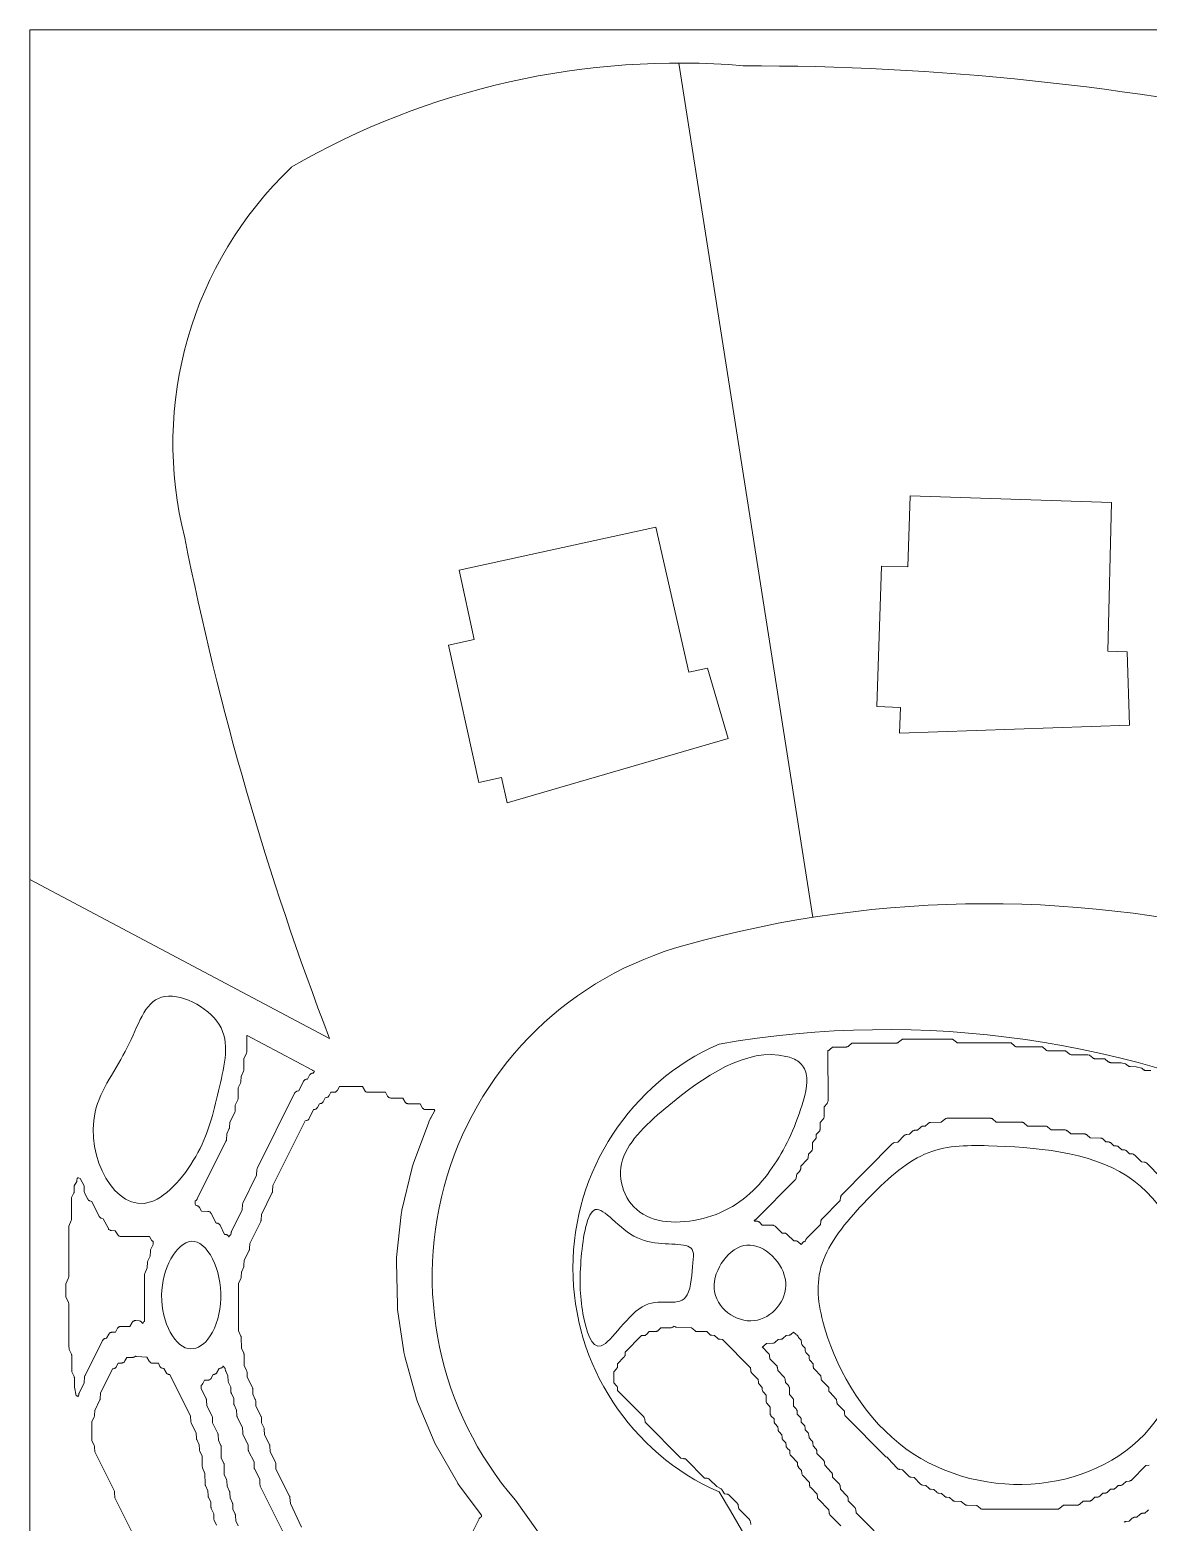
# Model space of a CAD drawing. Header units: inches. Extents: x 36 to 80.1, y 17.3 to 55.9.
# Drawn here: x 36.25 to 43.85, y 45.76 to 55.9 of the extents above; entities that cross this region are included whole.
import ezdxf

# ---------------------------------------------------------------- set-up
doc = ezdxf.new("R2010")
doc.units = ezdxf.units.IN
for name, color, linetype, lineweight in [('01_ORIGINAL_CAD', 7, 'CONTINUOUS', 20), ('02_APPROVED_PDF_OUTLINES', 7, 'CONTINUOUS', 15), ('03_ADDED_AREAS_SAME_COMPOSITION', 7, 'CONTINUOUS', 15)]:
    doc.layers.add(name, color=color, linetype=linetype, lineweight=lineweight)

msp = doc.modelspace()

# ---------------------------------------------------------------- linework, layer by layer
at = {"layer": '01_ORIGINAL_CAD'}
for p, q in [((36.248, 17.906), (36.248, 55.9)), ((36.248, 55.9), (71.442, 55.9))]:
    msp.add_line(p, q, dxfattribs=at)
for points in [[(40.658, 55.675), (41.569, 49.871)], [(38.284, 49.049), (36.248, 50.129)]]:
    msp.add_lwpolyline(points, dxfattribs=at)
for points in [[(43.572, 51.68), (43.598, 52.69), (42.23, 52.734), (42.214, 52.252), (42.035, 52.258), (42.004, 51.303), (42.163, 51.298), (42.158, 51.123), (43.721, 51.177), (43.704, 51.675)], [(40.725, 51.537), (40.502, 52.523), (39.164, 52.23), (39.268, 51.758), (39.093, 51.72), (39.298, 50.787), (39.453, 50.821), (39.491, 50.65), (40.993, 51.087), (40.853, 51.565)]]:
    msp.add_lwpolyline(points, close=True, dxfattribs=at)
msp.add_lwpolyline([(44.283, 37.084, 0.090917), (40.931, 45.968, -0.652582), (40.931, 49.011, -0.158741), (45.004, 48.425, -0.098355), (47.824, 46.203), (47.755, 46.078)], format="xyb", dxfattribs=at)
for centre, radius, start, end in [((40.658, 50.423), 5.252, 85.2142, 120.0956), ((41.139, 37.317), 18.339, 65.5622, 90.1344), ((39.813, 53.089), 2.593, 133.6015, 194.2753), ((57.911, 56.571), 21.019, 191.3089, 200.9684), ((42.751, 42.34), 7.624, 44.2289, 105.6047), ((41.312, 47.434), 2.33, 105.2161, 220.7715), ((22.064, 33.195), 21.619, 354.0583, 36.0319)]:
    msp.add_arc(centre, radius, start, end, dxfattribs=at)
at = {"layer": '02_APPROVED_PDF_OUTLINES'}
for points in [[(43.933, 48.105), (43.838, 48.201), (43.835, 48.203), (43.833, 48.205), (43.83, 48.206), (43.827, 48.207), (43.824, 48.208), (43.801, 48.211), (43.756, 48.257), (43.753, 48.259), (43.75, 48.261), (43.747, 48.262), (43.744, 48.263), (43.74, 48.264), (43.72, 48.266), (43.7, 48.285), (43.697, 48.287), (43.694, 48.289), (43.69, 48.291), (43.687, 48.292), (43.683, 48.292), (43.667, 48.293), (43.646, 48.312), (43.644, 48.314), (43.641, 48.316), (43.637, 48.318), (43.634, 48.318), (43.63, 48.319), (43.614, 48.32), (43.593, 48.339), (43.591, 48.341), (43.587, 48.343), (43.584, 48.344), (43.581, 48.345), (43.577, 48.346), (43.56, 48.346), (43.54, 48.366), (43.538, 48.368), (43.535, 48.369), (43.532, 48.371), (43.529, 48.372), (43.526, 48.372), (43.523, 48.372), (43.453, 48.373), (43.43, 48.394), (43.428, 48.396), (43.426, 48.397), (43.423, 48.398), (43.42, 48.399), (43.417, 48.4), (43.414, 48.4), (43.321, 48.4), (43.298, 48.421), (43.295, 48.422), (43.293, 48.424), (43.29, 48.425), (43.287, 48.426), (43.284, 48.427), (43.281, 48.427), (43.188, 48.427), (43.165, 48.447), (43.163, 48.449), (43.16, 48.451), (43.157, 48.452), (43.154, 48.453), (43.151, 48.453), (43.148, 48.454), (43.028, 48.454), (43.002, 48.475), (42.999, 48.477), (42.996, 48.478), (42.993, 48.48), (42.989, 48.48), (42.986, 48.481), (42.815, 48.48), (42.789, 48.502), (42.787, 48.504), (42.784, 48.505), (42.78, 48.506), (42.777, 48.507), (42.774, 48.507), (42.482, 48.507), (42.478, 48.507), (42.475, 48.506), (42.472, 48.505), (42.469, 48.503), (42.466, 48.501), (42.44, 48.48), (42.369, 48.479), (42.366, 48.479), (42.363, 48.478), (42.36, 48.477), (42.358, 48.476), (42.355, 48.474), (42.353, 48.472), (42.332, 48.453), (42.316, 48.452), (42.312, 48.452), (42.309, 48.451), (42.305, 48.449), (42.302, 48.447), (42.299, 48.445), (42.279, 48.426), (42.263, 48.425), (42.259, 48.425), (42.256, 48.424), (42.252, 48.422), (42.249, 48.421), (42.246, 48.418), (42.226, 48.399), (42.206, 48.397), (42.202, 48.396), (42.199, 48.395), (42.196, 48.394), (42.193, 48.392), (42.19, 48.39), (42.145, 48.344), (42.123, 48.341), (42.119, 48.34), (42.116, 48.339), (42.114, 48.338), (42.111, 48.336), (42.108, 48.334), (41.764, 47.985), (41.762, 47.982), (41.76, 47.98), (41.759, 47.977), (41.758, 47.974), (41.757, 47.97), (41.754, 47.947), (41.63, 47.821), (41.627, 47.819), (41.626, 47.816), (41.624, 47.813), (41.623, 47.809), (41.623, 47.806), (41.621, 47.786), (41.526, 47.689), (41.523, 47.686), (41.521, 47.683), (41.52, 47.68), (41.519, 47.676), (41.518, 47.672), (41.516, 47.671), (41.513, 47.671), (41.51, 47.67), (41.507, 47.668), (41.504, 47.667), (41.502, 47.664), (41.488, 47.65), (41.471, 47.666), (41.468, 47.668), (41.465, 47.67), (41.462, 47.672), (41.458, 47.673), (41.455, 47.673), (41.439, 47.674), (41.394, 47.718), (41.392, 47.72), (41.389, 47.722), (41.386, 47.724), (41.382, 47.725), (41.379, 47.725), (41.359, 47.727), (41.312, 47.773), (41.309, 47.775), (41.307, 47.777), (41.304, 47.778), (41.301, 47.779), (41.298, 47.78), (41.295, 47.78), (41.225, 47.781), (41.205, 47.8), (41.203, 47.802), (41.199, 47.804), (41.196, 47.806), (41.193, 47.807), (41.189, 47.807), (41.173, 47.808), (41.169, 47.812), (41.169, 47.813), (41.171, 47.814), (41.174, 47.814), (41.177, 47.816), (41.18, 47.817), (41.182, 47.819), (41.184, 47.821), (41.449, 48.089), (41.451, 48.092), (41.453, 48.094), (41.454, 48.097), (41.455, 48.1), (41.456, 48.103), (41.459, 48.127), (41.479, 48.148), (41.481, 48.151), (41.483, 48.154), (41.485, 48.157), (41.485, 48.161), (41.486, 48.164), (41.487, 48.181), (41.53, 48.226), (41.533, 48.228), (41.534, 48.231), (41.536, 48.235), (41.537, 48.238), (41.537, 48.241), (41.539, 48.262), (41.559, 48.283), (41.561, 48.285), (41.562, 48.287), (41.563, 48.29), (41.564, 48.293), (41.565, 48.296), (41.565, 48.299), (41.566, 48.342), (41.583, 48.36), (41.585, 48.363), (41.587, 48.366), (41.589, 48.369), (41.59, 48.372), (41.59, 48.375), (41.592, 48.396), (41.611, 48.417), (41.613, 48.419), (41.615, 48.422), (41.616, 48.424), (41.617, 48.427), (41.618, 48.43), (41.618, 48.433), (41.619, 48.477), (41.639, 48.501), (41.641, 48.504), (41.643, 48.507), (41.644, 48.51), (41.645, 48.514), (41.645, 48.517), (41.645, 48.585), (41.666, 48.608), (41.668, 48.611), (41.669, 48.614), (41.671, 48.618), (41.671, 48.621), (41.672, 48.625), (41.671, 48.966), (41.673, 48.967), (41.676, 48.968), (41.679, 48.969), (41.681, 48.971), (41.684, 48.973), (41.701, 48.99), (41.794, 48.99), (41.797, 48.991), (41.799, 48.991), (41.802, 48.992), (41.805, 48.993), (41.808, 48.995), (41.81, 48.997), (41.833, 49.017), (42.136, 49.017), (42.139, 49.017), (42.142, 49.018), (42.146, 49.019), (42.149, 49.021), (42.151, 49.023), (42.177, 49.044), (42.518, 49.044), (42.544, 49.023), (42.547, 49.021), (42.55, 49.02), (42.553, 49.019), (42.557, 49.018), (42.56, 49.018), (42.916, 49.018), (42.939, 48.998), (42.941, 48.996), (42.944, 48.994), (42.947, 48.993), (42.949, 48.992), (42.952, 48.992), (42.955, 48.991), (43.128, 48.991), (43.151, 48.971), (43.154, 48.969), (43.156, 48.968), (43.159, 48.966), (43.162, 48.965), (43.165, 48.965), (43.168, 48.965), (43.286, 48.964), (43.311, 48.944), (43.314, 48.942), (43.317, 48.94), (43.32, 48.939), (43.324, 48.938), (43.327, 48.938), (43.438, 48.938), (43.449, 48.936), (43.47, 48.917), (43.473, 48.915), (43.476, 48.913), (43.479, 48.912), (43.483, 48.911), (43.486, 48.911), (43.553, 48.911), (43.576, 48.891), (43.579, 48.889), (43.581, 48.887), (43.584, 48.886), (43.587, 48.885), (43.59, 48.885), (43.593, 48.884), (43.664, 48.884), (43.694, 48.876), (43.71, 48.863), (43.712, 48.861), (43.715, 48.86), (43.719, 48.859), (43.722, 48.858), (43.725, 48.858), (43.765, 48.857), (43.803, 48.847), (43.816, 48.836), (43.819, 48.835), (43.822, 48.833), (43.825, 48.832), (43.828, 48.831), (43.832, 48.831), (43.865, 48.831)], [(41.146, 45.746), (41.144, 45.766), (41.143, 45.769), (41.142, 45.772), (41.141, 45.775), (41.139, 45.778), (41.137, 45.781), (41.065, 45.853), (41.062, 45.876), (41.061, 45.88), (41.06, 45.883), (41.059, 45.886), (41.057, 45.888), (41.055, 45.891), (41, 45.946), (40.997, 45.949), (40.994, 45.95), (40.991, 45.952), (40.988, 45.953), (40.984, 45.953), (40.968, 45.955), (40.952, 45.981), (40.95, 45.984), (40.948, 45.987), (40.945, 45.989), (40.942, 45.991), (40.915, 46.005), (40.867, 46.053), (40.864, 46.056), (40.861, 46.058), (40.858, 46.059), (40.855, 46.06), (40.851, 46.061), (40.832, 46.062), (40.707, 46.188), (40.705, 46.19), (40.702, 46.192), (40.698, 46.193), (40.695, 46.194), (40.692, 46.195), (40.672, 46.197), (40.428, 46.443), (40.426, 46.463), (40.425, 46.466), (40.424, 46.47), (40.423, 46.473), (40.421, 46.476), (40.419, 46.478), (40.242, 46.657), (40.241, 46.674), (40.241, 46.677), (40.24, 46.681), (40.238, 46.684), (40.237, 46.687), (40.234, 46.69), (40.216, 46.71), (40.216, 46.785), (40.234, 46.805), (40.236, 46.808), (40.238, 46.811), (40.24, 46.814), (40.24, 46.818), (40.241, 46.821), (40.242, 46.838), (40.285, 46.883), (40.288, 46.886), (40.289, 46.888), (40.291, 46.892), (40.292, 46.895), (40.292, 46.898), (40.294, 46.918), (40.405, 47.03), (40.421, 47.031), (40.424, 47.031), (40.428, 47.032), (40.431, 47.034), (40.434, 47.036), (40.437, 47.038), (40.457, 47.057), (40.5, 47.058), (40.503, 47.058), (40.506, 47.059), (40.509, 47.06), (40.512, 47.061), (40.514, 47.063), (40.517, 47.065), (40.536, 47.084), (40.603, 47.084), (40.606, 47.084), (40.61, 47.085), (40.613, 47.086), (40.616, 47.088), (40.619, 47.09), (40.625, 47.095), (40.627, 47.093), (40.629, 47.092), (40.632, 47.09), (40.635, 47.089), (40.638, 47.088), (40.641, 47.088), (40.743, 47.084), (40.766, 47.064), (40.768, 47.062), (40.771, 47.06), (40.774, 47.059), (40.776, 47.058), (40.779, 47.057), (40.782, 47.057), (40.849, 47.057), (40.866, 47.04), (40.868, 47.038), (40.871, 47.036), (40.874, 47.034), (40.878, 47.033), (40.881, 47.033), (40.901, 47.031), (40.922, 47.011), (40.925, 47.009), (40.928, 47.007), (40.931, 47.006), (40.934, 47.005), (40.938, 47.005), (40.954, 47.004), (41.145, 46.811), (41.147, 46.791), (41.147, 46.788), (41.148, 46.785), (41.15, 46.782), (41.152, 46.779), (41.154, 46.776), (41.198, 46.731), (41.199, 46.715), (41.199, 46.711), (41.2, 46.708), (41.201, 46.704), (41.203, 46.701), (41.205, 46.699), (41.224, 46.678), (41.225, 46.661), (41.226, 46.657), (41.227, 46.654), (41.228, 46.651), (41.23, 46.648), (41.232, 46.645), (41.251, 46.625), (41.251, 46.584), (41.251, 46.581), (41.252, 46.577), (41.253, 46.574), (41.255, 46.571), (41.257, 46.568), (41.278, 46.545), (41.279, 46.501), (41.279, 46.498), (41.279, 46.495), (41.28, 46.492), (41.282, 46.489), (41.283, 46.486), (41.285, 46.484), (41.305, 46.464), (41.305, 46.446), (41.306, 46.443), (41.307, 46.439), (41.308, 46.436), (41.31, 46.433), (41.312, 46.43), (41.331, 46.41), (41.332, 46.393), (41.332, 46.389), (41.333, 46.386), (41.335, 46.383), (41.336, 46.379), (41.339, 46.377), (41.358, 46.356), (41.359, 46.339), (41.359, 46.336), (41.36, 46.332), (41.361, 46.329), (41.363, 46.326), (41.365, 46.323), (41.385, 46.302), (41.387, 46.282), (41.387, 46.278), (41.388, 46.275), (41.39, 46.272), (41.391, 46.269), (41.394, 46.266), (41.411, 46.249), (41.412, 46.232), (41.412, 46.229), (41.413, 46.226), (41.414, 46.223), (41.415, 46.22), (41.417, 46.218), (41.419, 46.215), (41.464, 46.168), (41.465, 46.151), (41.466, 46.148), (41.466, 46.144), (41.468, 46.141), (41.47, 46.138), (41.472, 46.135), (41.491, 46.114), (41.493, 46.094), (41.494, 46.091), (41.495, 46.087), (41.496, 46.084), (41.498, 46.081), (41.5, 46.079), (41.545, 46.033), (41.546, 46.013), (41.547, 46.01), (41.548, 46.007), (41.549, 46.004), (41.551, 46.001), (41.554, 45.998), (41.598, 45.953), (41.6, 45.933), (41.6, 45.93), (41.601, 45.926), (41.603, 45.923), (41.605, 45.92), (41.607, 45.918), (41.678, 45.846), (41.68, 45.826), (41.68, 45.822), (41.681, 45.819), (41.683, 45.816), (41.684, 45.813), (41.687, 45.81), (41.758, 45.738)], [(41.985, 45.703), (41.862, 45.827), (41.86, 45.847), (41.86, 45.85), (41.859, 45.853), (41.858, 45.857), (41.856, 45.859), (41.853, 45.862), (41.809, 45.907), (41.809, 45.924), (41.808, 45.927), (41.808, 45.929), (41.807, 45.932), (41.805, 45.935), (41.804, 45.937), (41.802, 45.94), (41.756, 45.988), (41.754, 46.008), (41.753, 46.011), (41.752, 46.014), (41.751, 46.017), (41.749, 46.02), (41.747, 46.023), (41.703, 46.068), (41.701, 46.088), (41.7, 46.092), (41.699, 46.095), (41.698, 46.098), (41.696, 46.101), (41.694, 46.103), (41.649, 46.149), (41.648, 46.169), (41.647, 46.172), (41.646, 46.175), (41.645, 46.178), (41.643, 46.181), (41.64, 46.184), (41.596, 46.229), (41.596, 46.245), (41.595, 46.249), (41.594, 46.252), (41.593, 46.256), (41.591, 46.259), (41.589, 46.261), (41.57, 46.282), (41.569, 46.299), (41.569, 46.303), (41.568, 46.306), (41.566, 46.309), (41.565, 46.312), (41.562, 46.315), (41.543, 46.336), (41.541, 46.356), (41.54, 46.36), (41.539, 46.363), (41.538, 46.366), (41.536, 46.369), (41.534, 46.372), (41.517, 46.39), (41.516, 46.406), (41.515, 46.41), (41.514, 46.413), (41.513, 46.417), (41.511, 46.42), (41.509, 46.422), (41.49, 46.443), (41.489, 46.46), (41.489, 46.464), (41.488, 46.467), (41.486, 46.47), (41.485, 46.473), (41.482, 46.476), (41.463, 46.497), (41.461, 46.517), (41.461, 46.521), (41.46, 46.524), (41.458, 46.527), (41.456, 46.53), (41.454, 46.533), (41.437, 46.55), (41.437, 46.591), (41.436, 46.594), (41.436, 46.598), (41.434, 46.601), (41.433, 46.604), (41.43, 46.607), (41.41, 46.63), (41.409, 46.674), (41.409, 46.677), (41.408, 46.68), (41.407, 46.683), (41.406, 46.686), (41.404, 46.688), (41.402, 46.691), (41.383, 46.712), (41.381, 46.732), (41.38, 46.735), (41.379, 46.739), (41.378, 46.742), (41.376, 46.745), (41.374, 46.747), (41.33, 46.793), (41.328, 46.813), (41.327, 46.816), (41.326, 46.819), (41.325, 46.822), (41.323, 46.825), (41.321, 46.828), (41.276, 46.873), (41.275, 46.893), (41.274, 46.896), (41.273, 46.9), (41.272, 46.903), (41.27, 46.906), (41.267, 46.908), (41.224, 46.953), (41.224, 46.953), (41.225, 46.953), (41.228, 46.954), (41.231, 46.956), (41.234, 46.958), (41.236, 46.96), (41.254, 46.977), (41.296, 46.978), (41.299, 46.978), (41.302, 46.979), (41.305, 46.98), (41.308, 46.981), (41.311, 46.983), (41.313, 46.985), (41.333, 47.004), (41.35, 47.005), (41.353, 47.005), (41.357, 47.006), (41.36, 47.008), (41.363, 47.009), (41.366, 47.012), (41.387, 47.031), (41.407, 47.033), (41.41, 47.034), (41.413, 47.035), (41.417, 47.036), (41.419, 47.038), (41.422, 47.04), (41.436, 47.054), (41.453, 47.039), (41.455, 47.036), (41.458, 47.035), (41.461, 47.033), (41.465, 47.032), (41.465, 47.032), (41.466, 47.029), (41.467, 47.026), (41.468, 47.023), (41.47, 47.02), (41.472, 47.018), (41.49, 47), (41.492, 46.98), (41.492, 46.976), (41.493, 46.973), (41.494, 46.97), (41.496, 46.967), (41.499, 46.964), (41.516, 46.946), (41.517, 46.93), (41.517, 46.926), (41.518, 46.923), (41.519, 46.919), (41.521, 46.916), (41.523, 46.914), (41.543, 46.893), (41.543, 46.876), (41.544, 46.872), (41.545, 46.869), (41.546, 46.866), (41.548, 46.863), (41.55, 46.86), (41.57, 46.839), (41.571, 46.819), (41.572, 46.815), (41.573, 46.812), (41.574, 46.809), (41.576, 46.806), (41.579, 46.803), (41.623, 46.758), (41.625, 46.738), (41.625, 46.735), (41.626, 46.731), (41.628, 46.728), (41.63, 46.725), (41.632, 46.723), (41.676, 46.678), (41.676, 46.661), (41.677, 46.658), (41.677, 46.655), (41.678, 46.653), (41.68, 46.65), (41.681, 46.647), (41.683, 46.645), (41.729, 46.597), (41.731, 46.577), (41.732, 46.574), (41.733, 46.571), (41.734, 46.567), (41.736, 46.564), (41.738, 46.562), (41.783, 46.517), (41.784, 46.497), (41.785, 46.493), (41.786, 46.49), (41.787, 46.487), (41.789, 46.484), (41.792, 46.481), (42.059, 46.211), (42.062, 46.209), (42.065, 46.207), (42.068, 46.205), (42.071, 46.204), (42.075, 46.204), (42.076, 46.204), (42.076, 46.203), (42.077, 46.2), (42.079, 46.198), (42.081, 46.195), (42.141, 46.129), (42.143, 46.127), (42.145, 46.125), (42.148, 46.124), (42.151, 46.123), (42.154, 46.122), (42.157, 46.121), (42.177, 46.119), (42.221, 46.075), (42.224, 46.073), (42.227, 46.071), (42.23, 46.069), (42.233, 46.068), (42.237, 46.068), (42.256, 46.066), (42.301, 46.021), (42.304, 46.019), (42.307, 46.017), (42.31, 46.016), (42.313, 46.015), (42.316, 46.014), (42.336, 46.012), (42.357, 45.993), (42.36, 45.99), (42.363, 45.988), (42.366, 45.987), (42.37, 45.986), (42.373, 45.986), (42.39, 45.985), (42.41, 45.966), (42.413, 45.963), (42.416, 45.962), (42.419, 45.96), (42.423, 45.959), (42.426, 45.959), (42.443, 45.958), (42.463, 45.939), (42.466, 45.937), (42.469, 45.935), (42.473, 45.933), (42.476, 45.932), (42.48, 45.932), (42.496, 45.931), (42.517, 45.912), (42.519, 45.91), (42.522, 45.908), (42.524, 45.907), (42.527, 45.906), (42.53, 45.906), (42.533, 45.905), (42.577, 45.904), (42.6, 45.884), (42.602, 45.882), (42.605, 45.881), (42.607, 45.879), (42.61, 45.878), (42.613, 45.878), (42.616, 45.878), (42.683, 45.877), (42.706, 45.857), (42.708, 45.855), (42.711, 45.854), (42.714, 45.852), (42.717, 45.852), (42.72, 45.851), (42.723, 45.851), (43.23, 45.851), (43.233, 45.851), (43.237, 45.852), (43.24, 45.853), (43.243, 45.855), (43.246, 45.857), (43.272, 45.878), (43.366, 45.878), (43.369, 45.878), (43.372, 45.879), (43.374, 45.88), (43.377, 45.881), (43.38, 45.883), (43.382, 45.885), (43.405, 45.905), (43.448, 45.906), (43.452, 45.906), (43.455, 45.907), (43.457, 45.908), (43.46, 45.909), (43.463, 45.911), (43.465, 45.913), (43.485, 45.932), (43.502, 45.933), (43.506, 45.933), (43.509, 45.934), (43.512, 45.936), (43.515, 45.937), (43.518, 45.94), (43.538, 45.959), (43.555, 45.96), (43.559, 45.96), (43.562, 45.961), (43.565, 45.962), (43.568, 45.964), (43.571, 45.967), (43.591, 45.986), (43.608, 45.987), (43.612, 45.987), (43.615, 45.988), (43.618, 45.989), (43.621, 45.991), (43.624, 45.993), (43.644, 46.013), (43.661, 46.013), (43.665, 46.014), (43.668, 46.015), (43.671, 46.016), (43.675, 46.018), (43.677, 46.02), (43.698, 46.04), (43.718, 46.042), (43.721, 46.042), (43.725, 46.043), (43.728, 46.045), (43.731, 46.047), (43.733, 46.049), (43.831, 46.148), (43.854, 46.151)], [(43.85, 45.847), (43.847, 45.845), (43.844, 45.843), (43.824, 45.824), (43.807, 45.823), (43.804, 45.822), (43.8, 45.822), (43.797, 45.82), (43.794, 45.818), (43.791, 45.816), (43.771, 45.797), (43.754, 45.796), (43.751, 45.796), (43.747, 45.795), (43.744, 45.793), (43.741, 45.791), (43.738, 45.789), (43.717, 45.769), (43.697, 45.768), (43.694, 45.767), (43.691, 45.766), (43.687, 45.765), (43.685, 45.763)]]:
    msp.add_lwpolyline(points, dxfattribs=at)
for points, knots in [([(41.386, 48.927), (41.418, 48.92), (41.45, 48.908), (41.474, 48.889), (41.499, 48.869), (41.516, 48.842), (41.523, 48.808), (41.537, 48.741), (41.513, 48.65), (41.485, 48.566), (41.433, 48.406), (41.364, 48.268), (41.277, 48.149), (41.184, 48.021), (41.07, 47.915), (40.911, 47.854), (40.76, 47.796), (40.569, 47.778), (40.44, 47.841), (40.305, 47.907), (40.24, 48.061), (40.269, 48.198), (40.299, 48.337), (40.428, 48.458), (40.564, 48.573), (40.828, 48.795), (41.124, 48.991), (41.386, 48.927)], [0, 0, 0, 0, 0.030727, 0.030727, 0.030727, 0.06302, 0.06302, 0.06302, 0.126943, 0.126943, 0.126943, 0.247056, 0.247056, 0.247056, 0.374817, 0.374817, 0.374817, 0.495961, 0.495961, 0.495961, 0.622813, 0.622813, 0.622813, 0.751374, 0.751374, 0.751374, 1, 1, 1, 1]), ([(42.152, 46.299), (41.894, 46.507), (41.713, 46.832), (41.637, 47.125), (41.599, 47.27), (41.587, 47.408), (41.641, 47.546), (41.694, 47.685), (41.813, 47.825), (41.937, 47.954), (42.062, 48.083), (42.191, 48.202), (42.327, 48.262), (42.462, 48.322), (42.604, 48.324), (42.762, 48.32), (43.071, 48.311), (43.446, 48.281), (43.702, 48.116), (44.227, 47.778), (44.256, 46.874), (43.859, 46.402), (43.468, 45.935), (42.661, 45.889), (42.152, 46.299)], [0, 0, 0, 0, 0.125755, 0.125755, 0.125755, 0.188473, 0.188473, 0.188473, 0.251474, 0.251474, 0.251474, 0.314646, 0.314646, 0.314646, 0.377599, 0.377599, 0.377599, 0.500406, 0.500406, 0.500406, 0.751841, 0.751841, 0.751841, 1, 1, 1, 1]), ([(40.09, 47.886), (40.151, 47.904), (40.248, 47.753), (40.376, 47.694), (40.497, 47.638), (40.647, 47.664), (40.719, 47.637), (40.736, 47.63), (40.749, 47.62), (40.754, 47.602), (40.76, 47.584), (40.757, 47.558), (40.754, 47.524), (40.748, 47.456), (40.742, 47.357), (40.715, 47.308), (40.665, 47.216), (40.542, 47.287), (40.431, 47.237), (40.31, 47.182), (40.202, 46.984), (40.13, 46.96), (40.064, 46.938), (40.027, 47.065), (40.006, 47.18), (39.984, 47.305), (39.982, 47.418), (39.995, 47.565), (40.007, 47.702), (40.033, 47.869), (40.09, 47.886)], [0, 0, 0, 0, 0.128796, 0.128796, 0.128796, 0.25122, 0.25122, 0.25122, 0.281825, 0.281825, 0.281825, 0.313677, 0.313677, 0.313677, 0.379042, 0.379042, 0.379042, 0.498507, 0.498507, 0.498507, 0.628566, 0.628566, 0.628566, 0.748292, 0.748292, 0.748292, 0.878438, 0.878438, 0.878438, 1, 1, 1, 1]), ([(41.121, 47.645), (41.241, 47.655), (41.373, 47.521), (41.384, 47.394), (41.396, 47.267), (41.289, 47.146), (41.17, 47.132), (41.045, 47.116), (40.907, 47.218), (40.898, 47.351), (40.89, 47.478), (41, 47.634), (41.121, 47.645)], [0, 0, 0, 0, 0.247301, 0.247301, 0.247301, 0.493742, 0.493742, 0.493742, 0.75252, 0.75252, 0.75252, 1, 1, 1, 1])]:
    msp.add_open_spline(points, degree=3, knots=knots, dxfattribs=at)
at = {"layer": '03_ADDED_AREAS_SAME_COMPOSITION'}
for points in [[(37.599, 47.7), (37.597, 47.705), (37.595, 47.707), (37.593, 47.71), (37.591, 47.712), (37.588, 47.714), (37.586, 47.715), (37.583, 47.716), (37.58, 47.717), (37.577, 47.718), (37.571, 47.718), (37.54, 47.78), (37.538, 47.783), (37.536, 47.786), (37.534, 47.788), (37.531, 47.79), (37.528, 47.791), (37.525, 47.793), (37.522, 47.793), (37.513, 47.795), (37.479, 47.86), (37.478, 47.863), (37.476, 47.866), (37.473, 47.868), (37.47, 47.87), (37.468, 47.872), (37.464, 47.873), (37.461, 47.874), (37.458, 47.874), (37.414, 47.875), (37.401, 47.9), (37.399, 47.902), (37.397, 47.905), (37.395, 47.907), (37.393, 47.909), (37.39, 47.91), (37.387, 47.912), (37.384, 47.912), (37.381, 47.913), (37.376, 47.913), (37.372, 47.922), (37.372, 47.946), (37.372, 47.946), (37.375, 47.948), (37.378, 47.949), (37.38, 47.951), (37.382, 47.954), (37.384, 47.956), (37.385, 47.959), (37.58, 48.35), (37.582, 48.353), (37.583, 48.356), (37.583, 48.359), (37.586, 48.4), (37.602, 48.436), (37.604, 48.439), (37.605, 48.442), (37.605, 48.446), (37.606, 48.479), (37.64, 48.549), (37.642, 48.552), (37.642, 48.555), (37.643, 48.559), (37.644, 48.596), (37.661, 48.631), (37.662, 48.635), (37.663, 48.638), (37.663, 48.642), (37.664, 48.713), (37.679, 48.744), (37.68, 48.748), (37.681, 48.751), (37.682, 48.754), (37.683, 48.791), (37.7, 48.827), (37.701, 48.83), (37.702, 48.834), (37.702, 48.837), (37.703, 48.91), (37.72, 48.949), (37.721, 48.952), (37.722, 48.955), (37.722, 48.959), (37.722, 49.066), (37.724, 49.069), (38.169, 48.833), (38.17, 48.832), (38.181, 48.827), (38.174, 48.814), (38.169, 48.813), (38.166, 48.813), (38.163, 48.812), (38.16, 48.811), (38.157, 48.809), (38.155, 48.807), (38.152, 48.805), (38.15, 48.803), (38.149, 48.8), (38.135, 48.773), (38.126, 48.772), (38.122, 48.771), (38.119, 48.77), (38.116, 48.768), (38.114, 48.766), (38.111, 48.764), (38.109, 48.761), (38.108, 48.758), (38.075, 48.694), (38.063, 48.69), (38.06, 48.689), (38.056, 48.687), (38.054, 48.685), (38.051, 48.683), (38.049, 48.68), (38.047, 48.677), (37.794, 48.169), (37.792, 48.166), (37.792, 48.162), (37.791, 48.159), (37.788, 48.119), (37.695, 47.931), (37.694, 47.927), (37.693, 47.924), (37.692, 47.921), (37.691, 47.884), (37.618, 47.738), (37.617, 47.736), (37.616, 47.733), (37.616, 47.73), (37.614, 47.714), (37.613, 47.714), (37.61, 47.712), (37.607, 47.71), (37.605, 47.708), (37.602, 47.705), (37.601, 47.702)], [(36.563, 46.621), (36.552, 46.68), (36.551, 46.741), (36.551, 46.745), (36.55, 46.748), (36.549, 46.752), (36.534, 46.784), (36.532, 46.894), (36.532, 46.897), (36.531, 46.9), (36.53, 46.903), (36.516, 46.936), (36.513, 46.966), (36.512, 47.245), (36.512, 47.249), (36.511, 47.252), (36.51, 47.255), (36.493, 47.294), (36.493, 47.383), (36.51, 47.422), (36.511, 47.425), (36.512, 47.429), (36.512, 47.432), (36.512, 47.774), (36.529, 47.813), (36.53, 47.816), (36.531, 47.82), (36.531, 47.823), (36.531, 47.969), (36.546, 48), (36.548, 48.003), (36.549, 48.006), (36.549, 48.01), (36.55, 48.047), (36.566, 48.078), (36.567, 48.081), (36.568, 48.084), (36.568, 48.088), (36.569, 48.098), (36.571, 48.099), (36.574, 48.101), (36.575, 48.102), (36.578, 48.101), (36.59, 48.097), (36.616, 48.047), (36.617, 48.01), (36.618, 48.006), (36.619, 48.003), (36.62, 48), (36.641, 47.958), (36.643, 47.955), (36.645, 47.952), (36.647, 47.949), (36.65, 47.947), (36.653, 47.946), (36.656, 47.945), (36.669, 47.941), (36.719, 47.84), (36.721, 47.837), (36.723, 47.835), (36.726, 47.832), (36.728, 47.83), (36.731, 47.829), (36.735, 47.827), (36.747, 47.824), (36.782, 47.757), (36.783, 47.754), (36.785, 47.752), (36.788, 47.749), (36.79, 47.748), (36.793, 47.746), (36.796, 47.745), (36.8, 47.744), (36.803, 47.744), (36.828, 47.743), (36.846, 47.715), (36.847, 47.712), (36.85, 47.71), (36.852, 47.708), (36.855, 47.706), (36.857, 47.705), (36.861, 47.704), (36.864, 47.703), (36.867, 47.703), (37.062, 47.703), (37.073, 47.682), (37.074, 47.679), (37.076, 47.676), (37.078, 47.674), (37.081, 47.672), (37.083, 47.671), (37.085, 47.67), (37.085, 47.648), (37.07, 47.617), (37.068, 47.614), (37.068, 47.61), (37.067, 47.607), (37.066, 47.57), (37.05, 47.539), (37.049, 47.535), (37.048, 47.532), (37.048, 47.529), (37.046, 47.491), (37.029, 47.452), (37.028, 47.448), (37.027, 47.445), (37.027, 47.441), (37.027, 47.126), (37.024, 47.125), (37.021, 47.123), (37.019, 47.121), (37.017, 47.118), (37.015, 47.115), (37.014, 47.112), (37.011, 47.117), (37.009, 47.12), (37.007, 47.122), (37.005, 47.125), (37.002, 47.126), (37, 47.128), (36.997, 47.129), (36.994, 47.13), (36.991, 47.13), (36.967, 47.132), (36.963, 47.132), (36.96, 47.132), (36.957, 47.131), (36.954, 47.129), (36.951, 47.128), (36.948, 47.125), (36.946, 47.123), (36.944, 47.12), (36.927, 47.093), (36.865, 47.092), (36.862, 47.092), (36.859, 47.092), (36.856, 47.09), (36.853, 47.089), (36.85, 47.087), (36.847, 47.085), (36.845, 47.083), (36.844, 47.08), (36.829, 47.054), (36.806, 47.053), (36.803, 47.053), (36.8, 47.052), (36.797, 47.051), (36.794, 47.05), (36.791, 47.048), (36.789, 47.046), (36.787, 47.043), (36.785, 47.041), (36.769, 47.012), (36.759, 47.01), (36.756, 47.01), (36.753, 47.008), (36.75, 47.007), (36.747, 47.005), (36.745, 47.002), (36.743, 47), (36.741, 46.997), (36.623, 46.759), (36.621, 46.756), (36.62, 46.753), (36.62, 46.75), (36.617, 46.709), (36.582, 46.639), (36.581, 46.636), (36.58, 46.632), (36.58, 46.629), (36.579, 46.619), (36.577, 46.618), (36.575, 46.616), (36.575, 46.616), (36.572, 46.618), (36.569, 46.62), (36.565, 46.621)]]:
    msp.add_lwpolyline(points, close=True, dxfattribs=at)
for points in [[(38.094, 45.729), (38.018, 45.89), (38.015, 45.931), (38.015, 45.934), (38.014, 45.937), (38.013, 45.94), (37.92, 46.124), (37.92, 46.157), (37.919, 46.161), (37.919, 46.164), (37.917, 46.168), (37.881, 46.242), (37.879, 46.279), (37.879, 46.282), (37.878, 46.286), (37.877, 46.289), (37.842, 46.359), (37.841, 46.392), (37.841, 46.395), (37.84, 46.399), (37.839, 46.402), (37.822, 46.437), (37.821, 46.474), (37.82, 46.478), (37.819, 46.481), (37.818, 46.484), (37.783, 46.554), (37.783, 46.587), (37.782, 46.591), (37.781, 46.594), (37.78, 46.597), (37.764, 46.632), (37.762, 46.67), (37.761, 46.673), (37.761, 46.676), (37.759, 46.68), (37.724, 46.75), (37.724, 46.782), (37.723, 46.786), (37.723, 46.789), (37.721, 46.793), (37.705, 46.827), (37.704, 46.899), (37.704, 46.903), (37.703, 46.906), (37.702, 46.91), (37.685, 46.945), (37.684, 47.017), (37.684, 47.02), (37.683, 47.024), (37.682, 47.027), (37.666, 47.062), (37.665, 47.385), (37.682, 47.419), (37.683, 47.422), (37.684, 47.426), (37.684, 47.429), (37.685, 47.462), (37.701, 47.497), (37.702, 47.501), (37.703, 47.504), (37.703, 47.508), (37.704, 47.54), (37.739, 47.611), (37.74, 47.614), (37.741, 47.617), (37.741, 47.621), (37.743, 47.657), (37.817, 47.806), (37.818, 47.809), (37.819, 47.813), (37.819, 47.816), (37.821, 47.853), (37.895, 48.002), (37.896, 48.005), (37.897, 48.008), (37.897, 48.012), (37.899, 48.049), (38.119, 48.489), (38.127, 48.491), (38.131, 48.492), (38.134, 48.493), (38.137, 48.494), (38.139, 48.496), (38.142, 48.499), (38.144, 48.501), (38.145, 48.504), (38.176, 48.566), (38.182, 48.567), (38.185, 48.567), (38.188, 48.568), (38.191, 48.569), (38.193, 48.571), (38.196, 48.573), (38.198, 48.575), (38.2, 48.577), (38.202, 48.58), (38.215, 48.605), (38.221, 48.606), (38.224, 48.606), (38.227, 48.607), (38.23, 48.608), (38.232, 48.61), (38.235, 48.612), (38.237, 48.614), (38.239, 48.616), (38.241, 48.619), (38.255, 48.646), (38.264, 48.647), (38.267, 48.648), (38.27, 48.649), (38.273, 48.651), (38.276, 48.653), (38.278, 48.655), (38.28, 48.658), (38.282, 48.661), (38.293, 48.683), (38.317, 48.684), (38.321, 48.685), (38.324, 48.685), (38.327, 48.686), (38.33, 48.688), (38.332, 48.69), (38.335, 48.692), (38.337, 48.695), (38.338, 48.697), (38.351, 48.722), (38.508, 48.722), (38.523, 48.696), (38.524, 48.693), (38.527, 48.691), (38.529, 48.688), (38.532, 48.687), (38.535, 48.685), (38.538, 48.684), (38.541, 48.683), (38.544, 48.683), (38.664, 48.683), (38.679, 48.657), (38.681, 48.654), (38.683, 48.652), (38.685, 48.65), (38.688, 48.648), (38.691, 48.646), (38.694, 48.645), (38.697, 48.645), (38.701, 48.644), (38.782, 48.644), (38.799, 48.617), (38.801, 48.614), (38.803, 48.612), (38.805, 48.61), (38.808, 48.608), (38.811, 48.607), (38.814, 48.606), (38.817, 48.605), (38.82, 48.605), (38.899, 48.605), (38.914, 48.579), (38.915, 48.576), (38.918, 48.574), (38.92, 48.572), (38.923, 48.57), (38.926, 48.568), (38.929, 48.567), (38.932, 48.567), (38.935, 48.567), (38.996, 48.566), (38.999, 48.56), (38.972, 48.509), (38.971, 48.507), (38.96, 48.482), (38.959, 48.48), (38.854, 48.202), (38.854, 48.201), (38.846, 48.174), (38.845, 48.172), (38.776, 47.883), (38.776, 47.881), (38.771, 47.854), (38.771, 47.852), (38.74, 47.56), (38.74, 47.558), (38.739, 47.53), (38.739, 47.529), (38.745, 47.237), (38.745, 47.236), (38.747, 47.208), (38.747, 47.207), (38.789, 46.919), (38.789, 46.917), (38.795, 46.89), (38.795, 46.889), (38.873, 46.609), (38.873, 46.607), (38.882, 46.581), (38.883, 46.58), (38.995, 46.31), (38.996, 46.309), (39.008, 46.284), (39.009, 46.283), (39.155, 46.028), (39.156, 46.026), (39.171, 46.003), (39.172, 46.002), (39.316, 45.811), (39.316, 45.799), (39.314, 45.798), (39.311, 45.797), (39.309, 45.795), (39.306, 45.793), (39.304, 45.791), (39.302, 45.789), (39.301, 45.786), (39.193, 45.569)], [(37.007, 45.566), (36.826, 45.928), (36.824, 45.964), (36.824, 45.968), (36.823, 45.971), (36.822, 45.974), (36.689, 46.24), (36.688, 46.273), (36.688, 46.276), (36.687, 46.28), (36.686, 46.283), (36.67, 46.317), (36.67, 46.445), (36.686, 46.479), (36.687, 46.483), (36.688, 46.486), (36.688, 46.49), (36.689, 46.522), (36.724, 46.593), (36.725, 46.596), (36.726, 46.599), (36.726, 46.603), (36.728, 46.639), (36.81, 46.805), (36.815, 46.805), (36.819, 46.806), (36.822, 46.807), (36.824, 46.808), (36.827, 46.809), (36.83, 46.811), (36.832, 46.814), (36.834, 46.816), (36.835, 46.819), (36.849, 46.843), (36.873, 46.844), (36.876, 46.845), (36.879, 46.846), (36.882, 46.847), (36.885, 46.848), (36.888, 46.85), (36.89, 46.852), (36.892, 46.855), (36.894, 46.858), (36.907, 46.882), (36.948, 46.882), (36.951, 46.883), (36.954, 46.883), (36.958, 46.884), (36.96, 46.886), (36.963, 46.888), (36.966, 46.89), (36.967, 46.891), (36.969, 46.89), (36.972, 46.889), (36.975, 46.889), (37.043, 46.883), (37.059, 46.856), (37.06, 46.853), (37.063, 46.851), (37.065, 46.849), (37.068, 46.847), (37.071, 46.845), (37.074, 46.844), (37.077, 46.844), (37.08, 46.844), (37.121, 46.843), (37.132, 46.821), (37.134, 46.819), (37.136, 46.816), (37.138, 46.814), (37.141, 46.812), (37.144, 46.81), (37.147, 46.809), (37.15, 46.808), (37.159, 46.807), (37.174, 46.78), (37.175, 46.777), (37.177, 46.775), (37.179, 46.773), (37.182, 46.771), (37.185, 46.769), (37.187, 46.768), (37.19, 46.767), (37.193, 46.767), (37.199, 46.766), (37.34, 46.484), (37.342, 46.447), (37.342, 46.444), (37.343, 46.44), (37.345, 46.437), (37.379, 46.367), (37.38, 46.334), (37.38, 46.331), (37.381, 46.327), (37.382, 46.324), (37.399, 46.289), (37.4, 46.256), (37.4, 46.253), (37.401, 46.249), (37.402, 46.246), (37.418, 46.211), (37.419, 46.143), (37.419, 46.14), (37.42, 46.137), (37.421, 46.133), (37.438, 46.094), (37.439, 46.022), (37.439, 46.018), (37.44, 46.015), (37.441, 46.011), (37.458, 45.976), (37.459, 45.943), (37.459, 45.94), (37.46, 45.936), (37.461, 45.933), (37.478, 45.898), (37.478, 45.865), (37.479, 45.862), (37.479, 45.858), (37.481, 45.855), (37.497, 45.82), (37.498, 45.787), (37.498, 45.784), (37.499, 45.78), (37.5, 45.777), (37.517, 45.742)], [(37.664, 45.737), (37.647, 45.772), (37.645, 45.809), (37.645, 45.813), (37.644, 45.816), (37.643, 45.819), (37.628, 45.85), (37.627, 45.883), (37.627, 45.887), (37.626, 45.89), (37.624, 45.893), (37.608, 45.928), (37.607, 45.961), (37.607, 45.965), (37.606, 45.968), (37.605, 45.971), (37.588, 46.007), (37.587, 46.044), (37.586, 46.047), (37.585, 46.05), (37.584, 46.054), (37.569, 46.084), (37.569, 46.152), (37.568, 46.156), (37.568, 46.159), (37.566, 46.162), (37.549, 46.201), (37.548, 46.274), (37.548, 46.277), (37.547, 46.281), (37.546, 46.284), (37.529, 46.319), (37.528, 46.356), (37.527, 46.36), (37.526, 46.363), (37.525, 46.366), (37.49, 46.437), (37.488, 46.474), (37.488, 46.477), (37.487, 46.48), (37.486, 46.484), (37.451, 46.554), (37.449, 46.591), (37.449, 46.594), (37.448, 46.598), (37.447, 46.601), (37.412, 46.671), (37.412, 46.693), (37.414, 46.694), (37.417, 46.696), (37.42, 46.699), (37.422, 46.702), (37.424, 46.705), (37.435, 46.727), (37.459, 46.728), (37.463, 46.728), (37.466, 46.729), (37.469, 46.73), (37.472, 46.732), (37.474, 46.734), (37.477, 46.736), (37.479, 46.739), (37.48, 46.741), (37.494, 46.767), (37.5, 46.767), (37.503, 46.768), (37.506, 46.769), (37.508, 46.77), (37.511, 46.771), (37.514, 46.773), (37.516, 46.775), (37.518, 46.778), (37.519, 46.78), (37.534, 46.807), (37.543, 46.809), (37.546, 46.81), (37.549, 46.811), (37.552, 46.812), (37.554, 46.814), (37.557, 46.817), (37.559, 46.819), (37.561, 46.822), (37.562, 46.825), (37.564, 46.82), (37.566, 46.817), (37.568, 46.814), (37.571, 46.812), (37.574, 46.81), (37.575, 46.809), (37.576, 46.799), (37.577, 46.796), (37.577, 46.792), (37.579, 46.789), (37.594, 46.758), (37.596, 46.721), (37.596, 46.718), (37.597, 46.714), (37.598, 46.711), (37.614, 46.68), (37.614, 46.647), (37.615, 46.644), (37.615, 46.64), (37.617, 46.637), (37.633, 46.602), (37.634, 46.569), (37.634, 46.566), (37.635, 46.562), (37.636, 46.559), (37.653, 46.524), (37.655, 46.487), (37.655, 46.483), (37.656, 46.48), (37.657, 46.477), (37.692, 46.406), (37.694, 46.369), (37.694, 46.366), (37.695, 46.363), (37.696, 46.359), (37.731, 46.289), (37.732, 46.257), (37.732, 46.253), (37.733, 46.249), (37.734, 46.246), (37.771, 46.172), (37.772, 46.135), (37.773, 46.132), (37.773, 46.128), (37.775, 46.125), (37.81, 46.055), (37.811, 46.018), (37.812, 46.014), (37.813, 46.011), (37.814, 46.008), (38.011, 45.614)]]:
    msp.add_lwpolyline(points, dxfattribs=at)
for points, knots in [([(37.143, 49.329), (37.262, 49.363), (37.457, 49.268), (37.534, 49.144), (37.611, 49.021), (37.571, 48.869), (37.536, 48.72), (37.501, 48.57), (37.47, 48.424), (37.39, 48.274), (37.312, 48.127), (37.186, 47.976), (37.068, 47.938), (36.829, 47.86), (36.621, 48.244), (36.692, 48.55), (36.728, 48.705), (36.835, 48.839), (36.91, 48.987), (36.984, 49.135), (37.025, 49.295), (37.143, 49.329)], [0, 0, 0, 0, 0.12633, 0.12633, 0.12633, 0.251132, 0.251132, 0.251132, 0.37692, 0.37692, 0.37692, 0.499773, 0.499773, 0.499773, 0.748877, 0.748877, 0.748877, 0.874873, 0.874873, 0.874873, 1, 1, 1, 1]), ([(37.364, 47.67), (37.417, 47.662), (37.469, 47.602), (37.503, 47.523), (37.537, 47.443), (37.552, 47.341), (37.543, 47.246), (37.535, 47.151), (37.503, 47.062), (37.458, 47.006), (37.419, 46.957), (37.369, 46.934), (37.323, 46.942), (37.218, 46.963), (37.13, 47.154), (37.145, 47.339), (37.158, 47.515), (37.263, 47.685), (37.364, 47.67)], [0, 0, 0, 0, 0.12776, 0.12776, 0.12776, 0.258084, 0.258084, 0.258084, 0.387898, 0.387898, 0.387898, 0.500023, 0.500023, 0.500023, 0.757008, 0.757008, 0.757008, 1, 1, 1, 1])]:
    msp.add_open_spline(points, degree=3, knots=knots, dxfattribs=at)

doc.saveas('drawing.dxf')
